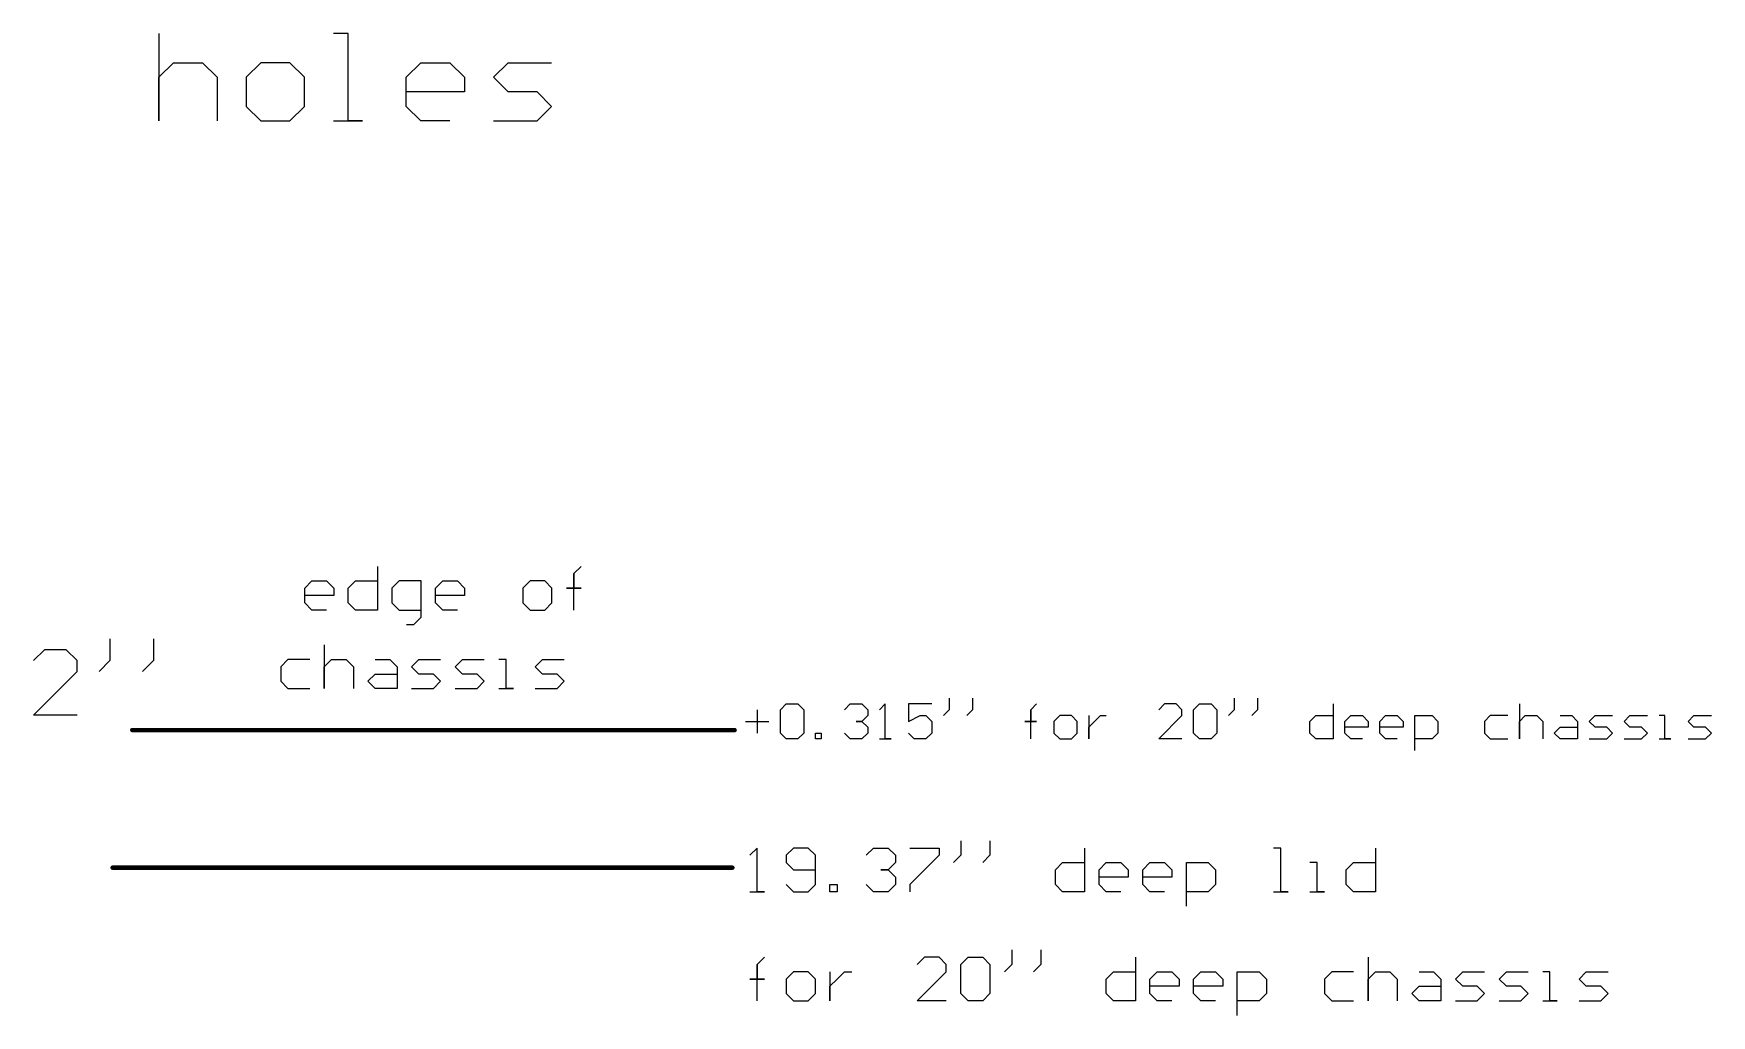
# Model space of a CAD drawing. Extents: x 0.1 to 22.4, y 0.2 to 24.3.
# Drawn here: x 18.484 to 22.328, y 21.032 to 23.28 of the extents above; entities that cross this region are included whole.
import ezdxf

# ---------------------------------------------------------------- set-up
doc = ezdxf.new("R2010")
doc.units = 0
doc.header["$MEASUREMENT"] = 0
doc.layers.add('MECHANICAL1', color=6, linetype='CONTINUOUS')

msp = doc.modelspace()

# ---------------------------------------------------------------- linework, layer by layer
at = {"layer": 'MECHANICAL1'}
for p, q in [((18.7711, 23.2799), (18.7711, 23.08)), ((19.2043, 23.2799), (19.171, 23.2799)), ((19.2043, 23.08), (19.2043, 23.2799)), ((18.7711, 23.18), (18.8044, 23.2133)), ((18.7711, 23.08), (18.7711, 23.18)), ((18.8044, 23.2133), (18.8711, 23.2133)), ((18.8711, 23.2133), (18.9044, 23.18)), ((18.9044, 23.18), (18.9044, 23.08)), ((19.0043, 23.2133), (18.971, 23.18)), ((18.971, 23.18), (18.971, 23.1133)), ((19.071, 23.2133), (19.0043, 23.2133)), ((19.1043, 23.18), (19.071, 23.2133)), ((19.1043, 23.1133), (19.1043, 23.18)), ((19.3376, 23.18), (19.3709, 23.2133)), ((19.3376, 23.1133), (19.3376, 23.18)), ((19.3709, 23.2133), (19.4375, 23.2133)), ((19.4375, 23.2133), (19.4709, 23.18)), ((19.4709, 23.18), (19.4709, 23.1466)), ((19.5375, 23.18), (19.5708, 23.2133)), ((19.5708, 23.1466), (19.5375, 23.18)), ((19.5708, 23.2133), (19.6708, 23.2133)), ((19.4709, 23.1466), (19.3376, 23.1466)), ((19.6375, 23.1466), (19.5708, 23.1466)), ((19.6708, 23.1133), (19.6375, 23.1466)), ((18.971, 23.1133), (19.0043, 23.08)), ((19.071, 23.08), (19.1043, 23.1133)), ((19.3709, 23.08), (19.3376, 23.1133)), ((19.6375, 23.08), (19.6708, 23.1133)), ((19.0043, 23.08), (19.071, 23.08)), ((19.171, 23.08), (19.2376, 23.08)), ((19.2376, 23.08), (19.2043, 23.08)), ((19.4375, 23.08), (19.3709, 23.08)), ((19.5375, 23.08), (19.6375, 23.08)), ((19.105, 22.01), (19.1217, 22.0266)), ((19.1217, 22.0266), (19.155, 22.0266)), ((19.155, 22.0266), (19.1716, 22.01)), ((19.205, 22.01), (19.2216, 22.0266)), ((19.2216, 22.0266), (19.2716, 22.0266)), ((19.2716, 22.06), (19.2716, 21.96)), ((19.3216, 22.0266), (19.3049, 22.01)), ((19.3716, 22.0266), (19.3216, 22.0266)), ((19.3716, 21.9433), (19.3716, 22.0266)), ((19.4049, 22.01), (19.4216, 22.0266)), ((19.4216, 22.0266), (19.4549, 22.0266)), ((19.4549, 22.0266), (19.4715, 22.01)), ((19.6215, 22.0266), (19.6048, 22.01)), ((19.6548, 22.0266), (19.6215, 22.0266)), ((19.6715, 22.01), (19.6548, 22.0266)), ((19.7215, 22.0433), (19.7381, 22.06)), ((19.7215, 21.96), (19.7215, 22.0433)), ((19.7215, 22.0433), (19.7215, 22.01)), ((19.7215, 22.01), (19.7215, 22.0433)), ((19.105, 21.9767), (19.105, 22.01)), ((19.1716, 21.9933), (19.105, 21.9933)), ((19.1716, 22.01), (19.1716, 21.9933)), ((19.205, 21.9767), (19.205, 22.01)), ((19.3049, 22.01), (19.3049, 21.9767)), ((19.4049, 21.9767), (19.4049, 22.01)), ((19.4715, 21.9933), (19.4049, 21.9933)), ((19.4715, 22.01), (19.4715, 21.9933)), ((19.6048, 22.01), (19.6048, 21.9767)), ((19.6715, 21.9767), (19.6715, 22.01)), ((19.7215, 22.01), (19.7048, 22.01)), ((19.7048, 22.01), (19.7381, 22.01)), ((19.7381, 22.01), (19.7215, 22.01)), ((19.1217, 21.96), (19.105, 21.9767)), ((19.155, 21.96), (19.1217, 21.96)), ((19.2216, 21.96), (19.205, 21.9767)), ((19.2716, 21.96), (19.2216, 21.96)), ((19.3049, 21.9767), (19.3216, 21.96)), ((19.3216, 21.96), (19.3716, 21.96)), ((19.4216, 21.96), (19.4049, 21.9767)), ((19.4549, 21.96), (19.4216, 21.96)), ((19.6048, 21.9767), (19.6215, 21.96)), ((19.6215, 21.96), (19.6548, 21.96)), ((19.6548, 21.96), (19.6715, 21.9767)), ((19.3383, 21.9267), (19.3549, 21.9267)), ((19.3549, 21.9267), (19.3716, 21.9433)), ((18.6589, 21.8941), (18.6589, 21.8441)), ((18.7588, 21.8941), (18.7588, 21.8441)), ((19.15, 21.88), (19.15, 21.78)), ((18.5089, 21.8691), (18.4839, 21.8441)), ((18.5589, 21.8691), (18.5089, 21.8691)), ((18.5839, 21.8441), (18.5589, 21.8691)), ((18.5839, 21.8191), (18.5839, 21.8441)), ((18.6589, 21.8441), (18.6339, 21.8191)), ((18.7588, 21.8441), (18.7338, 21.8191)), ((19.0667, 21.8466), (19.05, 21.83)), ((19.1166, 21.8466), (19.0667, 21.8466)), ((19.15, 21.83), (19.1666, 21.8466)), ((19.1666, 21.8466), (19.2, 21.8466)), ((19.2, 21.8466), (19.2166, 21.83)), ((19.2666, 21.8466), (19.2999, 21.8466)), ((19.2999, 21.8466), (19.3166, 21.83)), ((19.3499, 21.83), (19.3666, 21.8466)), ((19.3666, 21.8466), (19.4165, 21.8466)), ((19.4499, 21.83), (19.4665, 21.8466)), ((19.4665, 21.8466), (19.5165, 21.8466)), ((19.5665, 21.8466), (19.5498, 21.8466)), ((19.5665, 21.78), (19.5665, 21.8466)), ((19.6331, 21.83), (19.6498, 21.8466)), ((19.6498, 21.8466), (19.6998, 21.8466)), ((18.4839, 21.7192), (18.5839, 21.8191)), ((19.05, 21.83), (19.05, 21.7967)), ((19.05, 21.7967), (19.0667, 21.78)), ((19.15, 21.78), (19.15, 21.83)), ((19.2166, 21.83), (19.2166, 21.78)), ((19.2499, 21.7967), (19.2666, 21.8133)), ((19.2666, 21.78), (19.2499, 21.7967)), ((19.2666, 21.8133), (19.3166, 21.8133)), ((19.3166, 21.83), (19.3166, 21.78)), ((19.3666, 21.8133), (19.3499, 21.83)), ((19.3999, 21.8133), (19.3666, 21.8133)), ((19.4165, 21.7967), (19.3999, 21.8133)), ((19.3999, 21.78), (19.4165, 21.7967)), ((19.4665, 21.8133), (19.4499, 21.83)), ((19.4999, 21.8133), (19.4665, 21.8133)), ((19.5165, 21.7967), (19.4999, 21.8133)), ((19.4999, 21.78), (19.5165, 21.7967)), ((19.6498, 21.8133), (19.6331, 21.83)), ((19.6831, 21.8133), (19.6498, 21.8133)), ((19.6998, 21.7967), (19.6831, 21.8133)), ((19.6831, 21.78), (19.6998, 21.7967)), ((19.0667, 21.78), (19.1166, 21.78)), ((19.3166, 21.78), (19.2666, 21.78)), ((19.3499, 21.78), (19.3999, 21.78)), ((19.4499, 21.78), (19.4999, 21.78)), ((19.5498, 21.78), (19.5832, 21.78)), ((19.5832, 21.78), (19.5665, 21.78)), ((19.6331, 21.78), (19.6831, 21.78)), ((20.5815, 21.7583), (20.5815, 21.7316)), ((20.6348, 21.7583), (20.6348, 21.7316)), ((21.2346, 21.7583), (21.2346, 21.7316)), ((21.288, 21.7583), (21.288, 21.7316)), ((18.5839, 21.7192), (18.4839, 21.7192)), ((20.1417, 21.7316), (20.1417, 21.6783)), ((20.195, 21.7316), (20.2083, 21.745)), ((20.195, 21.6783), (20.195, 21.7316)), ((20.2083, 21.745), (20.235, 21.745)), ((20.235, 21.745), (20.2483, 21.7316)), ((20.2483, 21.7316), (20.2483, 21.6783)), ((20.3416, 21.7316), (20.3549, 21.745)), ((20.3549, 21.745), (20.3816, 21.745)), ((20.3816, 21.745), (20.3949, 21.7316)), ((20.3949, 21.7183), (20.3816, 21.705)), ((20.3949, 21.7316), (20.3949, 21.7183)), ((20.4349, 21.745), (20.4216, 21.7316)), ((20.4349, 21.665), (20.4349, 21.745)), ((20.5415, 21.745), (20.4882, 21.745)), ((20.4882, 21.745), (20.4882, 21.705)), ((20.4882, 21.705), (20.5149, 21.7183)), ((20.5149, 21.7183), (20.5282, 21.7183)), ((20.5282, 21.7183), (20.5415, 21.705)), ((20.5815, 21.7316), (20.5682, 21.7183)), ((20.6348, 21.7316), (20.6215, 21.7183)), ((20.7681, 21.7316), (20.7815, 21.745)), ((20.7681, 21.665), (20.7681, 21.7316)), ((20.7681, 21.7316), (20.7681, 21.705)), ((20.7681, 21.705), (20.7681, 21.7316)), ((20.8348, 21.7183), (20.8214, 21.705)), ((20.8614, 21.7183), (20.8348, 21.7183)), ((20.8748, 21.705), (20.8614, 21.7183)), ((20.9014, 21.7183), (20.9014, 21.665)), ((20.9147, 21.705), (20.9281, 21.7183)), ((20.9281, 21.7183), (20.9414, 21.7183)), ((21.0747, 21.745), (21.0614, 21.7316)), ((21.0614, 21.665), (21.1147, 21.7183)), ((21.1013, 21.745), (21.0747, 21.745)), ((21.1147, 21.7316), (21.1013, 21.745)), ((21.1147, 21.7183), (21.1147, 21.7316)), ((21.1413, 21.7316), (21.1547, 21.745)), ((21.1413, 21.6783), (21.1413, 21.7316)), ((21.1547, 21.745), (21.1813, 21.745)), ((21.1813, 21.745), (21.1947, 21.7316)), ((21.1947, 21.7316), (21.1947, 21.6783)), ((21.2346, 21.7316), (21.2213, 21.7183)), ((21.288, 21.7316), (21.2746, 21.7183)), ((21.4079, 21.705), (21.4212, 21.7183)), ((21.4212, 21.7183), (21.4612, 21.7183)), ((21.4612, 21.745), (21.4612, 21.665)), ((21.4879, 21.705), (21.5012, 21.7183)), ((21.5012, 21.7183), (21.5279, 21.7183)), ((21.5279, 21.7183), (21.5412, 21.705)), ((21.5679, 21.705), (21.5812, 21.7183)), ((21.5812, 21.7183), (21.6079, 21.7183)), ((21.6079, 21.7183), (21.6212, 21.705)), ((21.6478, 21.6383), (21.6478, 21.7183)), ((21.6478, 21.7183), (21.6878, 21.7183)), ((21.6878, 21.7183), (21.7012, 21.705)), ((21.8211, 21.7183), (21.8078, 21.705)), ((21.8611, 21.7183), (21.8211, 21.7183)), ((21.8878, 21.745), (21.8878, 21.665)), ((21.8878, 21.705), (21.9011, 21.7183)), ((21.9011, 21.7183), (21.9277, 21.7183)), ((21.9277, 21.7183), (21.9411, 21.705)), ((21.9811, 21.7183), (22.0077, 21.7183)), ((22.0077, 21.7183), (22.021, 21.705)), ((22.0477, 21.705), (22.061, 21.7183)), ((22.061, 21.7183), (22.101, 21.7183)), ((22.1277, 21.705), (22.141, 21.7183)), ((22.141, 21.7183), (22.181, 21.7183)), ((22.221, 21.7183), (22.2077, 21.7183)), ((22.221, 21.665), (22.221, 21.7183)), ((22.2743, 21.705), (22.2876, 21.7183)), ((22.2876, 21.7183), (22.3276, 21.7183)), ((20.115, 21.705), (20.1683, 21.705)), ((20.3816, 21.705), (20.3683, 21.705)), ((20.3683, 21.705), (20.3816, 21.705)), ((20.3816, 21.705), (20.3949, 21.6917)), ((20.3949, 21.6917), (20.3949, 21.6783)), ((20.5415, 21.705), (20.5415, 21.6783)), ((20.7681, 21.705), (20.7548, 21.705)), ((20.7548, 21.705), (20.7815, 21.705)), ((20.7815, 21.705), (20.7681, 21.705)), ((20.8214, 21.705), (20.8214, 21.6783)), ((20.8748, 21.6783), (20.8748, 21.705)), ((20.9014, 21.6917), (20.9147, 21.705)), ((20.9014, 21.665), (20.9014, 21.6917)), ((21.4079, 21.6783), (21.4079, 21.705)), ((21.4879, 21.6783), (21.4879, 21.705)), ((21.5412, 21.6917), (21.4879, 21.6917)), ((21.5412, 21.705), (21.5412, 21.6917)), ((21.5679, 21.6783), (21.5679, 21.705)), ((21.6212, 21.6917), (21.5679, 21.6917)), ((21.6212, 21.705), (21.6212, 21.6917)), ((21.7012, 21.705), (21.7012, 21.6783)), ((21.8078, 21.705), (21.8078, 21.6783)), ((21.8878, 21.665), (21.8878, 21.705)), ((21.9411, 21.705), (21.9411, 21.665)), ((21.9677, 21.6783), (21.9811, 21.6917)), ((21.9811, 21.6917), (22.021, 21.6917)), ((22.021, 21.705), (22.021, 21.665)), ((22.061, 21.6917), (22.0477, 21.705)), ((22.0877, 21.6917), (22.061, 21.6917)), ((22.101, 21.6783), (22.0877, 21.6917)), ((22.141, 21.6917), (22.1277, 21.705)), ((22.1677, 21.6917), (22.141, 21.6917)), ((22.181, 21.6783), (22.1677, 21.6917)), ((22.2876, 21.6917), (22.2743, 21.705)), ((22.3143, 21.6917), (22.2876, 21.6917)), ((22.3276, 21.6783), (22.3143, 21.6917)), ((20.2083, 21.665), (20.195, 21.6783)), ((20.235, 21.665), (20.2083, 21.665)), ((20.2483, 21.6783), (20.235, 21.665)), ((20.2749, 21.665), (20.2749, 21.6783)), ((20.2749, 21.6783), (20.2883, 21.6783)), ((20.2883, 21.665), (20.2749, 21.665)), ((20.2883, 21.6783), (20.2883, 21.665)), ((20.3549, 21.665), (20.3416, 21.6783)), ((20.3816, 21.665), (20.3549, 21.665)), ((20.3949, 21.6783), (20.3816, 21.665)), ((20.4216, 21.665), (20.4482, 21.665)), ((20.4482, 21.665), (20.4349, 21.665)), ((20.5015, 21.665), (20.4882, 21.6783)), ((20.5282, 21.665), (20.5015, 21.665)), ((20.5415, 21.6783), (20.5282, 21.665)), ((20.8214, 21.6783), (20.8348, 21.665)), ((20.8348, 21.665), (20.8614, 21.665)), ((20.8614, 21.665), (20.8748, 21.6783)), ((21.1147, 21.665), (21.0614, 21.665)), ((21.1547, 21.665), (21.1413, 21.6783)), ((21.1813, 21.665), (21.1547, 21.665)), ((21.1947, 21.6783), (21.1813, 21.665)), ((21.4212, 21.665), (21.4079, 21.6783)), ((21.4612, 21.665), (21.4212, 21.665)), ((21.5012, 21.665), (21.4879, 21.6783)), ((21.5279, 21.665), (21.5012, 21.665)), ((21.5812, 21.665), (21.5679, 21.6783)), ((21.6079, 21.665), (21.5812, 21.665)), ((21.6878, 21.665), (21.6478, 21.665)), ((21.7012, 21.6783), (21.6878, 21.665)), ((21.8078, 21.6783), (21.8211, 21.665)), ((21.8211, 21.665), (21.8611, 21.665)), ((21.9811, 21.665), (21.9677, 21.6783)), ((22.021, 21.665), (21.9811, 21.665)), ((22.0477, 21.665), (22.0877, 21.665)), ((22.0877, 21.665), (22.101, 21.6783)), ((22.1277, 21.665), (22.1677, 21.665)), ((22.1677, 21.665), (22.181, 21.6783)), ((22.2077, 21.665), (22.2343, 21.665)), ((22.2343, 21.665), (22.221, 21.665)), ((22.2743, 21.665), (22.3143, 21.665)), ((22.3143, 21.665), (22.3276, 21.6783)), ((20.1417, 21.415), (20.125, 21.3983)), ((20.1417, 21.315), (20.1417, 21.415)), ((20.225, 21.415), (20.2083, 21.3983)), ((20.2583, 21.415), (20.225, 21.415)), ((20.275, 21.3983), (20.2583, 21.415)), ((20.3916, 21.3983), (20.4082, 21.415)), ((20.4082, 21.415), (20.4416, 21.415)), ((20.4416, 21.415), (20.4582, 21.3983)), ((20.4915, 21.415), (20.5582, 21.415)), ((20.5582, 21.415), (20.5582, 21.3983)), ((20.6082, 21.4316), (20.6082, 21.3983)), ((20.6748, 21.4316), (20.6748, 21.3983)), ((20.8914, 21.415), (20.8914, 21.315)), ((21.3413, 21.415), (21.3246, 21.415)), ((21.3413, 21.315), (21.3413, 21.415)), ((21.5579, 21.415), (21.5579, 21.315)), ((20.2083, 21.3983), (20.2083, 21.3816)), ((20.2083, 21.3816), (20.225, 21.365)), ((20.275, 21.3317), (20.275, 21.3983)), ((20.4582, 21.3816), (20.4416, 21.365)), ((20.4582, 21.3983), (20.4582, 21.3816)), ((20.5582, 21.3983), (20.4915, 21.3317)), ((20.6082, 21.3983), (20.5915, 21.3816)), ((20.6748, 21.3983), (20.6582, 21.3816)), ((20.8248, 21.365), (20.8414, 21.3816)), ((20.8414, 21.3816), (20.8914, 21.3816)), ((20.9247, 21.365), (20.9414, 21.3816)), ((20.9414, 21.3816), (20.9747, 21.3816)), ((20.9747, 21.3816), (20.9914, 21.365)), ((21.0247, 21.365), (21.0414, 21.3816)), ((21.0414, 21.3816), (21.0747, 21.3816)), ((21.0747, 21.3816), (21.0914, 21.365)), ((21.1247, 21.2817), (21.1247, 21.3816)), ((21.1247, 21.3816), (21.1747, 21.3816)), ((21.1747, 21.3816), (21.1913, 21.365)), ((21.4246, 21.3816), (21.4079, 21.3816)), ((21.4246, 21.315), (21.4246, 21.3816)), ((21.4912, 21.365), (21.5079, 21.3816)), ((21.5079, 21.3816), (21.5579, 21.3816)), ((20.225, 21.365), (20.275, 21.365)), ((20.4416, 21.365), (20.4249, 21.365)), ((20.4249, 21.365), (20.4416, 21.365)), ((20.4416, 21.365), (20.4582, 21.3483)), ((20.4582, 21.3483), (20.4582, 21.3317)), ((20.8248, 21.3317), (20.8248, 21.365)), ((20.9247, 21.3317), (20.9247, 21.365)), ((20.9914, 21.3483), (20.9247, 21.3483)), ((20.9914, 21.365), (20.9914, 21.3483)), ((21.0247, 21.3317), (21.0247, 21.365)), ((21.0914, 21.3483), (21.0247, 21.3483)), ((21.0914, 21.365), (21.0914, 21.3483)), ((21.1913, 21.365), (21.1913, 21.3317)), ((21.4912, 21.3317), (21.4912, 21.365)), ((20.125, 21.315), (20.1583, 21.315)), ((20.1583, 21.315), (20.1417, 21.315)), ((20.2083, 21.3317), (20.225, 21.315)), ((20.225, 21.315), (20.2583, 21.315)), ((20.2583, 21.315), (20.275, 21.3317)), ((20.3083, 21.315), (20.3083, 21.3317)), ((20.3083, 21.3317), (20.3249, 21.3317)), ((20.3249, 21.315), (20.3083, 21.315)), ((20.3249, 21.3317), (20.3249, 21.315)), ((20.4082, 21.315), (20.3916, 21.3317)), ((20.4416, 21.315), (20.4082, 21.315)), ((20.4582, 21.3317), (20.4416, 21.315)), ((20.4915, 21.3317), (20.4915, 21.315)), ((20.8414, 21.315), (20.8248, 21.3317)), ((20.8914, 21.315), (20.8414, 21.315)), ((20.9414, 21.315), (20.9247, 21.3317)), ((20.9747, 21.315), (20.9414, 21.315)), ((21.0414, 21.315), (21.0247, 21.3317)), ((21.0747, 21.315), (21.0414, 21.315)), ((21.1747, 21.315), (21.1247, 21.315)), ((21.1913, 21.3317), (21.1747, 21.315)), ((21.3246, 21.315), (21.3579, 21.315)), ((21.3579, 21.315), (21.3413, 21.315)), ((21.4079, 21.315), (21.4412, 21.315)), ((21.4412, 21.315), (21.4246, 21.315)), ((21.5079, 21.315), (21.4912, 21.3317)), ((21.5579, 21.315), (21.5079, 21.315)), ((20.7248, 21.1816), (20.7248, 21.1483)), ((20.7915, 21.1816), (20.7915, 21.1483)), ((20.1417, 21.1483), (20.1583, 21.165)), ((20.1417, 21.065), (20.1417, 21.1483)), ((20.1417, 21.1483), (20.1417, 21.115)), ((20.1417, 21.115), (20.1417, 21.1483)), ((20.5249, 21.165), (20.5082, 21.1483)), ((20.5582, 21.165), (20.5249, 21.165)), ((20.5749, 21.1483), (20.5582, 21.165)), ((20.5749, 21.1316), (20.5749, 21.1483)), ((20.6082, 21.1483), (20.6248, 21.165)), ((20.6082, 21.0817), (20.6082, 21.1483)), ((20.6248, 21.165), (20.6582, 21.165)), ((20.6582, 21.165), (20.6748, 21.1483)), ((20.6748, 21.1483), (20.6748, 21.0817)), ((20.7248, 21.1483), (20.7081, 21.1316)), ((20.7915, 21.1483), (20.7748, 21.1316)), ((21.008, 21.165), (21.008, 21.065)), ((21.5412, 21.165), (21.5412, 21.065)), ((20.1417, 21.115), (20.125, 21.115)), ((20.125, 21.115), (20.1583, 21.115)), ((20.1583, 21.115), (20.1417, 21.115)), ((20.225, 21.1316), (20.2083, 21.115)), ((20.2083, 21.115), (20.2083, 21.0817)), ((20.2583, 21.1316), (20.225, 21.1316)), ((20.275, 21.115), (20.2583, 21.1316)), ((20.275, 21.0817), (20.275, 21.115)), ((20.3083, 21.1316), (20.3083, 21.065)), ((20.3083, 21.0983), (20.3249, 21.115)), ((20.3249, 21.115), (20.3416, 21.1316)), ((20.3416, 21.1316), (20.3583, 21.1316)), ((20.5082, 21.065), (20.5749, 21.1316)), ((20.9414, 21.115), (20.9581, 21.1316)), ((20.9414, 21.0817), (20.9414, 21.115)), ((20.9581, 21.1316), (21.008, 21.1316)), ((21.0414, 21.115), (21.058, 21.1316)), ((21.0414, 21.0817), (21.0414, 21.115)), ((21.058, 21.1316), (21.0914, 21.1316)), ((21.0914, 21.1316), (21.108, 21.115)), ((21.108, 21.115), (21.108, 21.0983)), ((21.1413, 21.115), (21.158, 21.1316)), ((21.1413, 21.0817), (21.1413, 21.115)), ((21.158, 21.1316), (21.1913, 21.1316)), ((21.1913, 21.1316), (21.208, 21.115)), ((21.208, 21.115), (21.208, 21.0983)), ((21.2413, 21.0317), (21.2413, 21.1316)), ((21.2413, 21.1316), (21.2913, 21.1316)), ((21.2913, 21.1316), (21.308, 21.115)), ((21.308, 21.115), (21.308, 21.0817)), ((21.4579, 21.1316), (21.4412, 21.115)), ((21.4412, 21.115), (21.4412, 21.0817)), ((21.5079, 21.1316), (21.4579, 21.1316)), ((21.5412, 21.115), (21.5579, 21.1316)), ((21.5412, 21.065), (21.5412, 21.115)), ((21.5579, 21.1316), (21.5912, 21.1316)), ((21.5912, 21.1316), (21.6079, 21.115)), ((21.6079, 21.115), (21.6079, 21.065)), ((21.6578, 21.1316), (21.6912, 21.1316)), ((21.6912, 21.1316), (21.7078, 21.115)), ((21.7078, 21.115), (21.7078, 21.065)), ((21.7411, 21.115), (21.7578, 21.1316)), ((21.7578, 21.0983), (21.7411, 21.115)), ((21.7578, 21.1316), (21.8078, 21.1316)), ((21.8411, 21.115), (21.8578, 21.1316)), ((21.8578, 21.0983), (21.8411, 21.115)), ((21.8578, 21.1316), (21.9078, 21.1316)), ((21.9577, 21.1316), (21.9411, 21.1316)), ((21.9577, 21.065), (21.9577, 21.1316)), ((22.0244, 21.115), (22.041, 21.1316)), ((22.041, 21.0983), (22.0244, 21.115)), ((22.041, 21.1316), (22.091, 21.1316)), ((20.2083, 21.0817), (20.225, 21.065)), ((20.225, 21.065), (20.2583, 21.065)), ((20.2583, 21.065), (20.275, 21.0817)), ((20.3083, 21.065), (20.3083, 21.0983)), ((20.5749, 21.065), (20.5082, 21.065)), ((20.6248, 21.065), (20.6082, 21.0817)), ((20.6582, 21.065), (20.6248, 21.065)), ((20.6748, 21.0817), (20.6582, 21.065)), ((20.9581, 21.065), (20.9414, 21.0817)), ((21.008, 21.065), (20.9581, 21.065)), ((21.108, 21.0983), (21.0414, 21.0983)), ((21.058, 21.065), (21.0414, 21.0817)), ((21.0914, 21.065), (21.058, 21.065)), ((21.208, 21.0983), (21.1413, 21.0983)), ((21.158, 21.065), (21.1413, 21.0817)), ((21.1913, 21.065), (21.158, 21.065)), ((21.2913, 21.065), (21.2413, 21.065)), ((21.308, 21.0817), (21.2913, 21.065)), ((21.4412, 21.0817), (21.4579, 21.065)), ((21.4579, 21.065), (21.5079, 21.065)), ((21.6412, 21.0817), (21.6578, 21.0983)), ((21.6578, 21.065), (21.6412, 21.0817)), ((21.6578, 21.0983), (21.7078, 21.0983)), ((21.7078, 21.065), (21.6578, 21.065)), ((21.7411, 21.065), (21.7911, 21.065)), ((21.7911, 21.0983), (21.7578, 21.0983)), ((21.8078, 21.0817), (21.7911, 21.0983)), ((21.7911, 21.065), (21.8078, 21.0817)), ((21.8411, 21.065), (21.8911, 21.065)), ((21.8911, 21.0983), (21.8578, 21.0983)), ((21.9078, 21.0817), (21.8911, 21.0983)), ((21.8911, 21.065), (21.9078, 21.0817)), ((21.9411, 21.065), (21.9744, 21.065)), ((21.9744, 21.065), (21.9577, 21.065)), ((22.0244, 21.065), (22.0744, 21.065)), ((22.0744, 21.0983), (22.041, 21.0983)), ((22.091, 21.0817), (22.0744, 21.0983)), ((22.0744, 21.065), (22.091, 21.0817))]:
    msp.add_line(p, q, dxfattribs=at)
at = {"layer": 'MECHANICAL1', "const_width": 0.01}
for points in [[(18.71, 21.685), (20.09, 21.685)], [(18.665, 21.37), (20.045, 21.37)], [(18.705, 21.37), (20.085, 21.37)]]:
    msp.add_lwpolyline(points, dxfattribs=at)
at = {"layer": 'MECHANICAL1', "const_width": 0.005}
for points in [[(18.7075, 21.685, 1), (18.7125, 21.685, 1)], [(20.0875, 21.685, 1), (20.0925, 21.685, 1)], [(18.6625, 21.37, 1), (18.6675, 21.37, 1)], [(18.7025, 21.37, 1), (18.7075, 21.37, 1)], [(20.0425, 21.37, 1), (20.0475, 21.37, 1)], [(20.0825, 21.37, 1), (20.0875, 21.37, 1)]]:
    msp.add_lwpolyline(points, format="xyb", close=True, dxfattribs=at)

doc.saveas('drawing.dxf')
